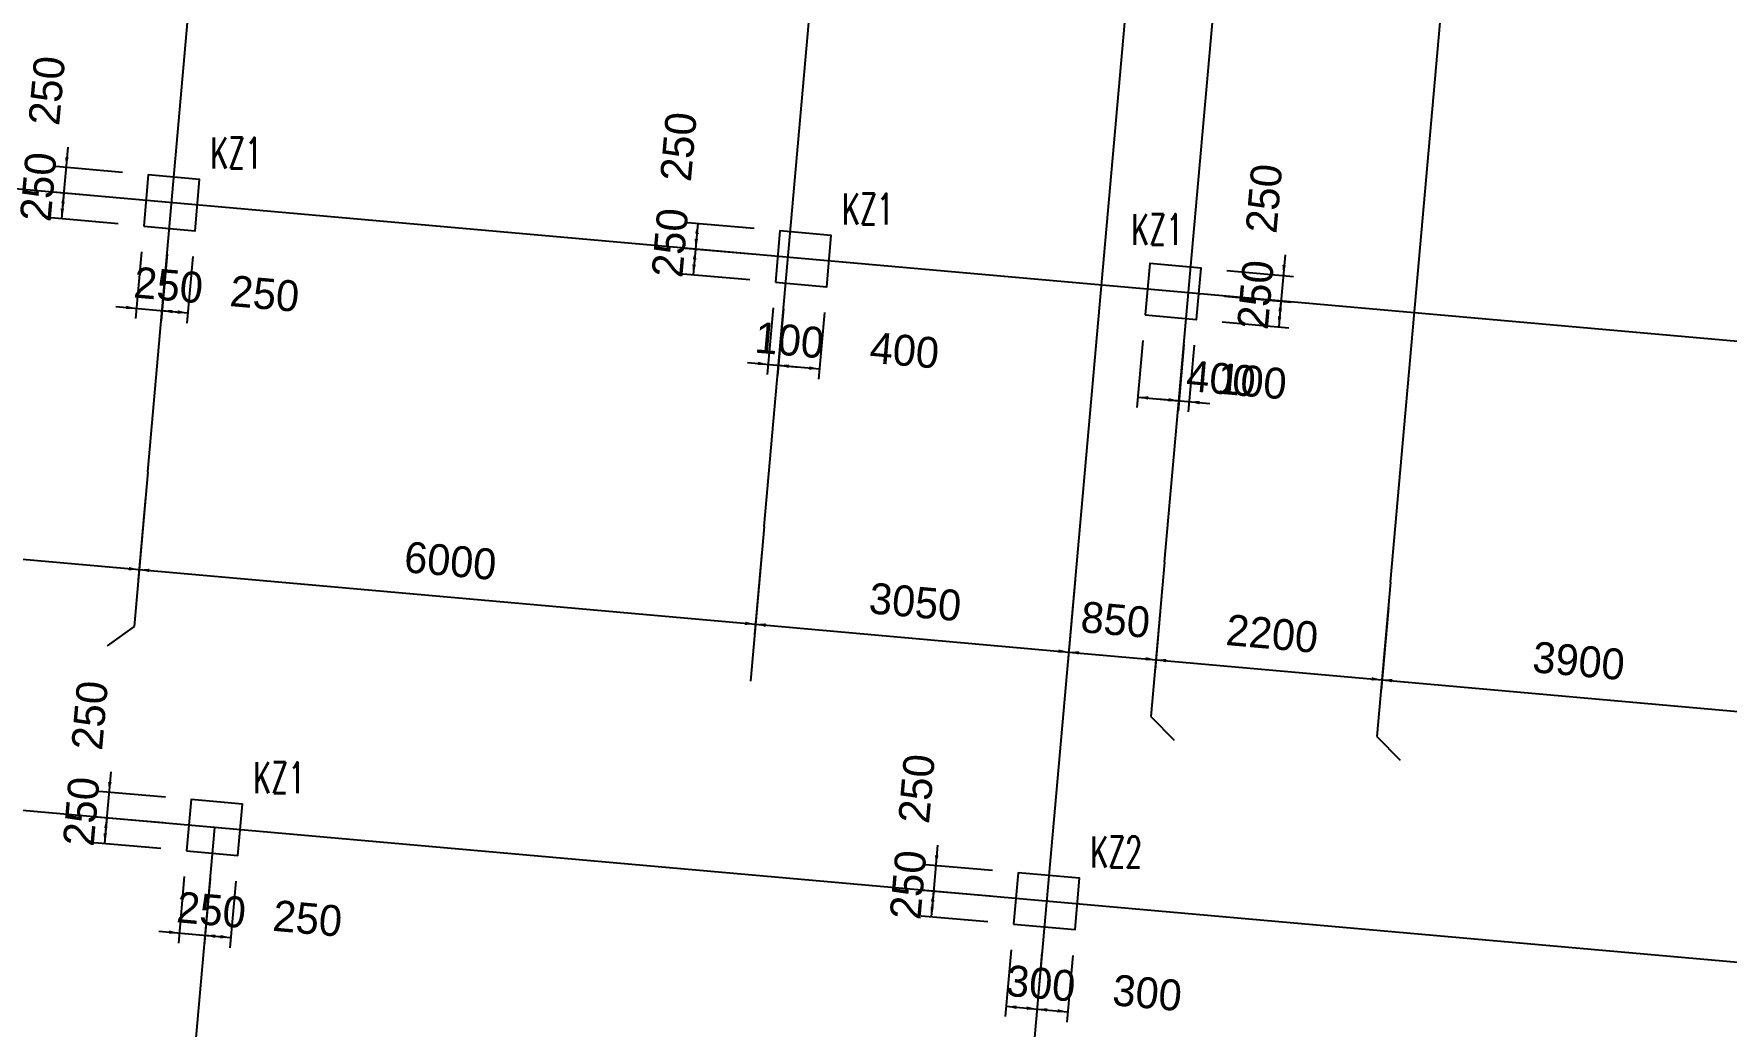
# Model space of a CAD drawing. Extents: x 387171 to 699106, y 11966 to 245688.
# Drawn here: x 622307 to 638718, y 49294 to 58921 of the extents above; entities that cross this region are included whole.
import ezdxf

# ---------------------------------------------------------------- set-up
doc = ezdxf.new("R2010")
doc.units = 0
doc.header["$LTSCALE"] = 100
doc.header["$MEASUREMENT"] = 0
for name, color, linetype in [('COLU', 7, 'Continuous'), ('DIM', 3, 'Continuous'), ('DOTE', 253, 'Continuous'), ('L-AXIS', 3, 'Continuous'), ('NUM', 7, 'Continuous')]:
    doc.layers.add(name, color=color, linetype=linetype)
doc.styles.add('hztxt', font='hztxt')
doc.styles.get("Standard").update_dxf_attribs({"font": 'standard'})
doc.dimstyles.get("Standard").update_dxf_attribs({"dimtxt": 300, "dimasz": 100, "dimexe": 100, "dimexo": 250, "dimgap": 100, "dimtad": 0, "dimtoh": 1, "dimdec": 0, "dimdsep": 46, "dimcen": 0.09, "dimclrt": 7, "dimadec": 0, "dimazin": 0, "dimtfac": 1, "dimtdec": 4, "dimtofl": 0, "dimtmove": 0, "dimatfit": 3, "dimfxl": 1, "dimtolj": 1, "dimtzin": 0, "dimarcsym": 0})

# ---------------------------------------------------------------- blocks, each defined once
blk = doc.blocks.new('*D2180')
at = {"layer": 'L-AXIS', "color": 0, "linetype": 'ByBlock', "lineweight": -2}
for p, q in [((493507, 53583), (493255, 50741)), ((493264, 50840), (658764, 36162)), ((659008, 38905), (658755, 36062))]:
    blk.add_line(p, q, dxfattribs=at)
for points in [[(493264, 50840), (493365, 50848), (493362, 50815)], [(658764, 36162), (658663, 36154), (658666, 36188)]]:
    blk.add_solid(points, dxfattribs=at)
at = {"layer": 'L-AXIS', "color": 7, "linetype": 'Continuous', "lineweight": -2, "insert": (576045, 43850), "char_height": 300, "width": 1101.67, "attachment_point": 5, "rotation": 354.9316, "style": 'hztxt'}
blk.add_mtext('166150', dxfattribs=at)
blk = doc.blocks.new('*D2257')
at = {"layer": 'L-AXIS', "color": 0, "linetype": 'ByBlock', "lineweight": -2}
for p, q in [((633250, 53548), (633180, 52750)), ((635442, 53353), (635371, 52555)), ((633189, 52849), (635380, 52655))]:
    blk.add_line(p, q, dxfattribs=at)
for points in [[(633189, 52849), (633290, 52857), (633287, 52824)], [(635380, 52655), (635279, 52647), (635282, 52680)]]:
    blk.add_solid(points, dxfattribs=at)
at = {"layer": 'L-AXIS', "color": 7, "linetype": 'Continuous', "lineweight": -2, "insert": (634315, 53101), "char_height": 300, "width": 780, "attachment_point": 5, "rotation": 354.9316, "style": 'hztxt'}
blk.add_mtext('2200', dxfattribs=at)
blk = doc.blocks.new('*D1511')
at = {"layer": 'L-AXIS', "color": 0, "linetype": 'ByBlock', "lineweight": -2}
for p, q in [((617413, 54952), (617342, 54154)), ((623389, 54422), (623318, 53624)), ((617351, 54254), (623327, 53724))]:
    blk.add_line(p, q, dxfattribs=at)
for points in [[(617351, 54254), (617452, 54262), (617449, 54229)], [(623327, 53724), (623226, 53716), (623229, 53749)]]:
    blk.add_solid(points, dxfattribs=at)
at = {"layer": 'L-AXIS', "color": 7, "linetype": 'Continuous', "lineweight": -2, "insert": (620370, 54338), "char_height": 300, "width": 770, "attachment_point": 5, "rotation": 354.9316, "style": 'hztxt'}
blk.add_mtext('6000', dxfattribs=at)
blk = doc.blocks.new('*D443')
at = {"layer": 'L-AXIS', "color": 0, "linetype": 'ByBlock', "lineweight": -2}
for p, q in [((623389, 54422), (623318, 53624)), ((629366, 53892), (629295, 53094)), ((623327, 53724), (629304, 53194))]:
    blk.add_line(p, q, dxfattribs=at)
for points in [[(623327, 53724), (623428, 53732), (623425, 53699)], [(629304, 53194), (629203, 53186), (629206, 53219)]]:
    blk.add_solid(points, dxfattribs=at)
at = {"layer": 'L-AXIS', "color": 7, "linetype": 'Continuous', "lineweight": -2, "insert": (626346, 53808), "char_height": 300, "width": 770, "attachment_point": 5, "rotation": 354.9316, "style": 'hztxt'}
blk.add_mtext('6000', dxfattribs=at)
blk = doc.blocks.new('*D690')
at = {"layer": 'L-AXIS', "color": 0, "linetype": 'ByBlock', "lineweight": -2}
for p, q in [((629366, 53892), (629295, 53094)), ((632404, 53623), (632333, 52825)), ((629304, 53194), (632342, 52924))]:
    blk.add_line(p, q, dxfattribs=at)
for points in [[(629304, 53194), (629405, 53202), (629402, 53168)], [(632342, 52924), (632241, 52917), (632244, 52950)]]:
    blk.add_solid(points, dxfattribs=at)
at = {"layer": 'L-AXIS', "color": 7, "linetype": 'Continuous', "lineweight": -2, "insert": (630854, 53408), "char_height": 300, "width": 780, "attachment_point": 5, "rotation": 354.9316, "style": 'hztxt'}
blk.add_mtext('3050', dxfattribs=at)
blk = doc.blocks.new('*D1242')
at = {"layer": 'L-AXIS', "color": 0, "linetype": 'ByBlock', "lineweight": -2}
for p, q in [((632404, 53623), (632333, 52825)), ((633250, 53548), (633180, 52750)), ((632342, 52924), (633189, 52849))]:
    blk.add_line(p, q, dxfattribs=at)
for points in [[(632342, 52924), (632443, 52932), (632440, 52899)], [(633189, 52849), (633087, 52842), (633090, 52875)]]:
    blk.add_solid(points, dxfattribs=at)
at = {"layer": 'L-AXIS', "color": 7, "linetype": 'Continuous', "lineweight": -2, "insert": (632796, 53236), "char_height": 300, "width": 566.67, "attachment_point": 5, "rotation": 354.9316, "style": 'hztxt'}
blk.add_mtext('850', dxfattribs=at)
blk = doc.blocks.new('*D4136')
at = {"layer": 'L-AXIS', "color": 0, "linetype": 'ByBlock', "lineweight": -2}
for p, q in [((635442, 53353), (635371, 52555)), ((639327, 53009), (639256, 52211)), ((635380, 52655), (639265, 52310))]:
    blk.add_line(p, q, dxfattribs=at)
for points in [[(635380, 52655), (635481, 52663), (635478, 52630)], [(639265, 52310), (639164, 52303), (639167, 52336)]]:
    blk.add_solid(points, dxfattribs=at)
at = {"layer": 'L-AXIS', "color": 7, "linetype": 'Continuous', "lineweight": -2, "insert": (637288, 52837), "char_height": 300, "width": 775, "attachment_point": 5, "rotation": 354.9316, "style": 'hztxt'}
blk.add_mtext('3900', dxfattribs=at)
blk = doc.blocks.new('*D356')
at = {"layer": 'DIM', "color": 0, "linetype": 'ByBlock', "lineweight": -2}
for p, q in [((631071, 51051), (631014, 50404)), ((631602, 50804), (630954, 50861)), ((631580, 50555), (630932, 50612))]:
    blk.add_line(p, q, dxfattribs=at)
for points in [[(631054, 50852), (631046, 50953), (631079, 50950)], [(631032, 50603), (631039, 50502), (631006, 50505)]]:
    blk.add_solid(points, dxfattribs=at)
at = {"layer": 'DIM', "color": 7, "linetype": 'Continuous', "lineweight": -2, "insert": (630869, 51598), "char_height": 300, "width": 566.67, "attachment_point": 5, "rotation": 84.9316, "style": 'hztxt'}
blk.add_mtext('250', dxfattribs=at)
blk = doc.blocks.new('*D602')
at = {"layer": 'DIM', "color": 0, "linetype": 'ByBlock', "lineweight": -2}
for p, q in [((631580, 50555), (630932, 50612)), ((631032, 50603), (631010, 50354)), ((631557, 50306), (630910, 50363))]:
    blk.add_line(p, q, dxfattribs=at)
for points in [[(631032, 50603), (631039, 50502), (631006, 50505)], [(631010, 50354), (631002, 50455), (631035, 50452)]]:
    blk.add_solid(points, dxfattribs=at)
at = {"layer": 'DIM', "color": 7, "linetype": 'Continuous', "lineweight": -2, "insert": (630786, 50665), "char_height": 300, "width": 566.67, "attachment_point": 5, "rotation": 84.9316, "style": 'hztxt'}
blk.add_mtext('250', dxfattribs=at)
blk = doc.blocks.new('*D823')
at = {"layer": 'DIM', "color": 0, "linetype": 'ByBlock', "lineweight": -2}
for p, q in [((631784, 50034), (631727, 49387)), ((632083, 50008), (632026, 49361)), ((631736, 49487), (632035, 49460))]:
    blk.add_line(p, q, dxfattribs=at)
for points in [[(631736, 49487), (631837, 49494), (631834, 49461)], [(632035, 49460), (631934, 49452), (631936, 49486)]]:
    blk.add_solid(points, dxfattribs=at)
at = {"layer": 'DIM', "color": 7, "linetype": 'Continuous', "lineweight": -2, "insert": (632072, 49708), "char_height": 300, "width": 566.67, "attachment_point": 5, "rotation": 354.9316, "style": 'hztxt'}
blk.add_mtext('300', dxfattribs=at)
blk = doc.blocks.new('*D795')
at = {"layer": 'DIM', "color": 0, "linetype": 'ByBlock', "lineweight": -2}
for p, q in [((632083, 50008), (632026, 49361)), ((632382, 49981), (632325, 49334)), ((632035, 49460), (632333, 49434))]:
    blk.add_line(p, q, dxfattribs=at)
for points in [[(632035, 49460), (632136, 49468), (632133, 49435)], [(632333, 49434), (632232, 49426), (632235, 49459)]]:
    blk.add_solid(points, dxfattribs=at)
at = {"layer": 'DIM', "color": 7, "linetype": 'Continuous', "lineweight": -2, "insert": (633104, 49616), "char_height": 300, "width": 566.67, "attachment_point": 5, "rotation": 354.9316, "style": 'hztxt'}
blk.add_mtext('300', dxfattribs=at)
blk = doc.blocks.new('*D610')
at = {"layer": 'DIM', "color": 0, "linetype": 'ByBlock', "lineweight": -2}
for p, q in [((629293, 57032), (628645, 57089)), ((628745, 57081), (628723, 56832)), ((629271, 56783), (628623, 56840))]:
    blk.add_line(p, q, dxfattribs=at)
for points in [[(628745, 57081), (628753, 56979), (628720, 56982)], [(628723, 56832), (628715, 56933), (628748, 56930)]]:
    blk.add_solid(points, dxfattribs=at)
at = {"layer": 'DIM', "color": 7, "linetype": 'Continuous', "lineweight": -2, "insert": (628560, 57826), "char_height": 300, "width": 566.67, "attachment_point": 5, "rotation": 84.9316, "style": 'hztxt'}
blk.add_mtext('250', dxfattribs=at)
blk = doc.blocks.new('*D3066')
at = {"layer": 'DIM', "color": 0, "linetype": 'ByBlock', "lineweight": -2}
for p, q in [((629271, 56783), (628623, 56840)), ((628723, 56832), (628701, 56583)), ((629249, 56534), (628601, 56591))]:
    blk.add_line(p, q, dxfattribs=at)
for points in [[(628723, 56832), (628731, 56730), (628697, 56733)], [(628701, 56583), (628693, 56684), (628726, 56681)]]:
    blk.add_solid(points, dxfattribs=at)
at = {"layer": 'DIM', "color": 7, "linetype": 'Continuous', "lineweight": -2, "insert": (628477, 56894), "char_height": 300, "width": 566.67, "attachment_point": 5, "rotation": 84.9316, "style": 'hztxt'}
blk.add_mtext('250', dxfattribs=at)
blk = doc.blocks.new('*D3288')
at = {"layer": 'DIM', "color": 0, "linetype": 'ByBlock', "lineweight": -2}
for p, q in [((629476, 56263), (629418, 55615)), ((629575, 56254), (629518, 55607)), ((629228, 55733), (629726, 55688))]:
    blk.add_line(p, q, dxfattribs=at)
for points in [[(629427, 55715), (629326, 55707), (629329, 55740)], [(629527, 55706), (629628, 55714), (629625, 55681)]]:
    blk.add_solid(points, dxfattribs=at)
at = {"layer": 'DIM', "color": 7, "linetype": 'Continuous', "lineweight": -2, "insert": (629635, 55948), "char_height": 300, "width": 476.67, "attachment_point": 5, "rotation": 354.9316, "style": 'hztxt'}
blk.add_mtext('100', dxfattribs=at)
blk = doc.blocks.new('*D3762')
at = {"layer": 'DIM', "color": 0, "linetype": 'ByBlock', "lineweight": -2}
for p, q in [((629575, 56254), (629518, 55607)), ((629974, 56219), (629916, 55571)), ((629527, 55706), (629925, 55671))]:
    blk.add_line(p, q, dxfattribs=at)
for points in [[(629527, 55706), (629628, 55714), (629625, 55681)], [(629925, 55671), (629824, 55663), (629827, 55696)]]:
    blk.add_solid(points, dxfattribs=at)
at = {"layer": 'DIM', "color": 7, "linetype": 'Continuous', "lineweight": -2, "insert": (630750, 55849), "char_height": 300, "width": 576.67, "attachment_point": 5, "rotation": 354.9316, "style": 'hztxt'}
blk.add_mtext('400', dxfattribs=at)
blk = doc.blocks.new('*D3996')
at = {"layer": 'DIM', "color": 0, "linetype": 'ByBlock', "lineweight": -2}
for p, q in [((622637, 57823), (622579, 57176)), ((623167, 57575), (622519, 57633)), ((623145, 57326), (622497, 57384))]:
    blk.add_line(p, q, dxfattribs=at)
for points in [[(622619, 57624), (622611, 57725), (622644, 57722)], [(622597, 57375), (622605, 57274), (622572, 57277)]]:
    blk.add_solid(points, dxfattribs=at)
at = {"layer": 'DIM', "color": 7, "linetype": 'Continuous', "lineweight": -2, "insert": (622434, 58370), "char_height": 300, "width": 566.67, "attachment_point": 5, "rotation": 84.9316, "style": 'hztxt'}
blk.add_mtext('250', dxfattribs=at)
blk = doc.blocks.new('*D2089')
at = {"layer": 'DIM', "color": 0, "linetype": 'ByBlock', "lineweight": -2}
for p, q in [((623145, 57326), (622497, 57384)), ((622597, 57375), (622575, 57126)), ((623123, 57077), (622475, 57135))]:
    blk.add_line(p, q, dxfattribs=at)
for points in [[(622597, 57375), (622605, 57274), (622572, 57277)], [(622575, 57126), (622567, 57227), (622600, 57224)]]:
    blk.add_solid(points, dxfattribs=at)
at = {"layer": 'DIM', "color": 7, "linetype": 'Continuous', "lineweight": -2, "insert": (622351, 57437), "char_height": 300, "width": 566.67, "attachment_point": 5, "rotation": 84.9316, "style": 'hztxt'}
blk.add_mtext('250', dxfattribs=at)
blk = doc.blocks.new('*D2062')
at = {"layer": 'DIM', "color": 0, "linetype": 'ByBlock', "lineweight": -2}
for p, q in [((623350, 56806), (623292, 56159)), ((623599, 56784), (623541, 56137)), ((623102, 56276), (623749, 56219))]:
    blk.add_line(p, q, dxfattribs=at)
for points in [[(623301, 56258), (623200, 56251), (623203, 56284)], [(623550, 56236), (623651, 56244), (623648, 56211)]]:
    blk.add_solid(points, dxfattribs=at)
at = {"layer": 'DIM', "color": 7, "linetype": 'Continuous', "lineweight": -2, "insert": (623612, 56482), "char_height": 300, "width": 566.67, "attachment_point": 5, "rotation": 354.9316, "style": 'hztxt'}
blk.add_mtext('250', dxfattribs=at)
blk = doc.blocks.new('*D2277')
at = {"layer": 'DIM', "color": 0, "linetype": 'ByBlock', "lineweight": -2}
for p, q in [((623599, 56784), (623541, 56137)), ((623848, 56762), (623790, 56115)), ((623550, 56236), (623799, 56214))]:
    blk.add_line(p, q, dxfattribs=at)
for points in [[(623550, 56236), (623651, 56244), (623648, 56211)], [(623799, 56214), (623698, 56206), (623701, 56240)]]:
    blk.add_solid(points, dxfattribs=at)
at = {"layer": 'DIM', "color": 7, "linetype": 'Continuous', "lineweight": -2, "insert": (624545, 56399), "char_height": 300, "width": 566.67, "attachment_point": 5, "rotation": 354.9316, "style": 'hztxt'}
blk.add_mtext('250', dxfattribs=at)
blk = doc.blocks.new('*D2494')
at = {"layer": 'DIM', "color": 0, "linetype": 'ByBlock', "lineweight": -2}
for p, q in [((633875, 56626), (634522, 56568)), ((634440, 56776), (634383, 56129)), ((633853, 56377), (634500, 56319))]:
    blk.add_line(p, q, dxfattribs=at)
for points in [[(634423, 56577), (634415, 56678), (634448, 56675)], [(634401, 56328), (634408, 56227), (634375, 56230)]]:
    blk.add_solid(points, dxfattribs=at)
at = {"layer": 'DIM', "color": 7, "linetype": 'Continuous', "lineweight": -2, "insert": (634238, 57323), "char_height": 300, "width": 566.67, "attachment_point": 5, "rotation": 84.9316, "style": 'hztxt'}
blk.add_mtext('250', dxfattribs=at)
blk = doc.blocks.new('*D2994')
at = {"layer": 'DIM', "color": 0, "linetype": 'ByBlock', "lineweight": -2}
for p, q in [((633853, 56377), (634500, 56319)), ((634401, 56328), (634379, 56079)), ((633831, 56128), (634478, 56070))]:
    blk.add_line(p, q, dxfattribs=at)
for points in [[(634401, 56328), (634408, 56227), (634375, 56230)], [(634379, 56079), (634371, 56180), (634404, 56177)]]:
    blk.add_solid(points, dxfattribs=at)
at = {"layer": 'DIM', "color": 7, "linetype": 'Continuous', "lineweight": -2, "insert": (634155, 56390), "char_height": 300, "width": 566.67, "attachment_point": 5, "rotation": 84.9316, "style": 'hztxt'}
blk.add_mtext('250', dxfattribs=at)
blk = doc.blocks.new('*D1000')
at = {"layer": 'DIM', "color": 0, "linetype": 'ByBlock', "lineweight": -2}
for p, q in [((633062, 55945), (633004, 55297)), ((633460, 55909), (633403, 55262)), ((633013, 55397), (633411, 55362))]:
    blk.add_line(p, q, dxfattribs=at)
for points in [[(633013, 55397), (633114, 55405), (633111, 55372)], [(633411, 55362), (633310, 55354), (633313, 55387)]]:
    blk.add_solid(points, dxfattribs=at)
at = {"layer": 'DIM', "color": 7, "linetype": 'Continuous', "lineweight": -2, "insert": (633820, 55576), "char_height": 300, "width": 576.67, "attachment_point": 5, "rotation": 354.9316, "style": 'hztxt'}
blk.add_mtext('400', dxfattribs=at)
blk = doc.blocks.new('*D1248')
at = {"layer": 'DIM', "color": 0, "linetype": 'ByBlock', "lineweight": -2}
for p, q in [((633460, 55909), (633403, 55262)), ((633560, 55901), (633502, 55253)), ((633212, 55379), (633710, 55335))]:
    blk.add_line(p, q, dxfattribs=at)
for points in [[(633411, 55362), (633310, 55354), (633313, 55387)], [(633511, 55353), (633612, 55361), (633609, 55327)]]:
    blk.add_solid(points, dxfattribs=at)
at = {"layer": 'DIM', "color": 7, "linetype": 'Continuous', "lineweight": -2, "insert": (634121, 55550), "char_height": 300, "width": 476.67, "attachment_point": 5, "rotation": 354.9316, "style": 'hztxt'}
blk.add_mtext('100', dxfattribs=at)
blk = doc.blocks.new('*D1603')
at = {"layer": 'DIM', "color": 0, "linetype": 'ByBlock', "lineweight": -2}
for p, q in [((623053, 51763), (622995, 51115)), ((623583, 51515), (622936, 51572)), ((623561, 51266), (622914, 51323))]:
    blk.add_line(p, q, dxfattribs=at)
for points in [[(623035, 51563), (623027, 51664), (623061, 51662)], [(623013, 51314), (623021, 51213), (622988, 51216)]]:
    blk.add_solid(points, dxfattribs=at)
at = {"layer": 'DIM', "color": 7, "linetype": 'Continuous', "lineweight": -2, "insert": (622850, 52309), "char_height": 300, "width": 566.67, "attachment_point": 5, "rotation": 84.9316, "style": 'hztxt'}
blk.add_mtext('250', dxfattribs=at)
blk = doc.blocks.new('*D1829')
at = {"layer": 'DIM', "color": 0, "linetype": 'ByBlock', "lineweight": -2}
for p, q in [((623561, 51266), (622914, 51323)), ((623013, 51314), (622991, 51065)), ((623539, 51017), (622891, 51074))]:
    blk.add_line(p, q, dxfattribs=at)
for points in [[(623013, 51314), (623021, 51213), (622988, 51216)], [(622991, 51065), (622983, 51166), (623016, 51164)]]:
    blk.add_solid(points, dxfattribs=at)
at = {"layer": 'DIM', "color": 7, "linetype": 'Continuous', "lineweight": -2, "insert": (622768, 51377), "char_height": 300, "width": 566.67, "attachment_point": 5, "rotation": 84.9316, "style": 'hztxt'}
blk.add_mtext('250', dxfattribs=at)
blk = doc.blocks.new('*D2098')
at = {"layer": 'DIM', "color": 0, "linetype": 'ByBlock', "lineweight": -2}
for p, q in [((623766, 50746), (623708, 50098)), ((624015, 50724), (623957, 50076)), ((623518, 50215), (624166, 50158))]:
    blk.add_line(p, q, dxfattribs=at)
for points in [[(623717, 50198), (623616, 50190), (623619, 50223)], [(623966, 50176), (624067, 50183), (624064, 50150)]]:
    blk.add_solid(points, dxfattribs=at)
at = {"layer": 'DIM', "color": 7, "linetype": 'Continuous', "lineweight": -2, "insert": (624028, 50421), "char_height": 300, "width": 566.67, "attachment_point": 5, "rotation": 354.9316, "style": 'hztxt'}
blk.add_mtext('250', dxfattribs=at)
blk = doc.blocks.new('*D2560')
at = {"layer": 'DIM', "color": 0, "linetype": 'ByBlock', "lineweight": -2}
for p, q in [((624015, 50724), (623957, 50076)), ((624264, 50701), (624206, 50054)), ((623966, 50176), (624215, 50154))]:
    blk.add_line(p, q, dxfattribs=at)
for points in [[(623966, 50176), (624067, 50183), (624064, 50150)], [(624215, 50154), (624114, 50146), (624117, 50179)]]:
    blk.add_solid(points, dxfattribs=at)
at = {"layer": 'DIM', "color": 7, "linetype": 'Continuous', "lineweight": -2, "insert": (624961, 50338), "char_height": 300, "width": 566.67, "attachment_point": 5, "rotation": 354.9316, "style": 'hztxt'}
blk.add_mtext('250', dxfattribs=at)

msp = doc.modelspace()

# ---------------------------------------------------------------- linework, layer by layer
at = {"layer": 'COLU'}
for points in [[(623371.7, 57055.2), (623869.8, 57011), (623913.9, 57509), (623415.9, 57553.2)], [(629497.7, 56511.8), (629995.7, 56467.7), (630039.9, 56965.7), (629541.8, 57009.9)], [(633083.6, 56193.8), (633581.6, 56149.6), (633625.8, 56647.7), (633127.8, 56691.8)], [(623787.9, 50994.7), (624286, 50950.5), (624330.2, 51448.6), (623832.1, 51492.7)], [(631806.5, 50283.5), (632404.1, 50230.5), (632448.3, 50728.6), (631850.6, 50781.6)]]:
    msp.add_lwpolyline(points, close=True, dxfattribs=at)
at = {"layer": 'DOTE'}
for p, q in [((636774.3, 102900.4), (631338.3, 41609.5)), ((662839, 53805.8), (502916.7, 67989.4)), ((623411.3, 54671.4), (624530.7, 67292.8)), ((629387.8, 54141.3), (630348.2, 64969.8)), ((633272.6, 53796.8), (634233, 64625.2)), ((635464, 53602.4), (636424.4, 64430.9)), ((662308.9, 47829.2), (489036.8, 63196.9)), ((624059.1, 51221.6), (623270, 42325.1))]:
    msp.add_line(p, q, dxfattribs=at)
at = {"layer": 'L-AXIS'}
for p, q in [((623411.3, 54671.4), (623278.4, 53172.7)), ((629387.8, 54141.3), (629254.9, 52642.6)), ((633272.6, 53796.8), (633139.7, 52298.1)), ((635464, 53602.4), (635331.1, 52103.7)), ((623278.4, 53172.7), (623016.4, 52985.6)), ((633139.7, 52298.1), (633364.6, 52067.8)), ((635331.1, 52103.7), (635556, 51873.4))]:
    msp.add_line(p, q, dxfattribs=at)

# ---------------------------------------------------------------- texts
at = {"layer": 'NUM', "color": 200, "width": 0.7}
for s, p in [('KZ1', (624020, 57615.1)), ('KZ1', (630146, 57071.8)), ('KZ1', (632950.4, 56873.2)), ('KZ1', (624436.2, 51554.6)), ('KZ2', (632554.4, 50834.6))]:
    msp.add_text(s, height=300, dxfattribs=at).set_placement(p)

# ---------------------------------------------------------------- dimensions: what is measured, and where the dimension line sits
at = {"layer": 'DIM', "color": 200}
for p1, p2, distance, picture, middle in [((623415.9, 57553.2), (623393.8, 57304.2), -800, '*D3996', (622389.3, 57863.2)), ((629541.8, 57009.9), (629519.8, 56760.9), -800, '*D610', (628515.2, 57319.9)), ((623393.8, 57304.2), (623371.7, 57055.2), -800, '*D2089', (622306.6, 56930.7)), ((633625.8, 56647.7), (633603.7, 56398.7), 800, '*D2494', (634192.9, 56816.3)), ((629519.8, 56760.9), (629497.7, 56511.8), -800, '*D3066', (628432.5, 56387.4)), ((623371.7, 57055.2), (623620.7, 57033.1), -800, '*D2062', (623105.9, 56526.6)), ((623620.7, 57033.1), (623869.8, 57011), -800, '*D2277', (624038.4, 56443.9)), ((633603.7, 56398.7), (633581.6, 56149.6), 800, '*D2994', (634110.2, 55883.8)), ((629497.7, 56511.8), (629597.3, 56503), -800, '*D3288', (629248, 55981.8)), ((629597.3, 56503), (629995.7, 56467.7), -800, '*D3762', (630164.4, 55900.6)), ((633083.6, 56193.8), (633482, 56158.5), -800, '*D1000', (633234.2, 55628.3)), ((633482, 56158.5), (633581.6, 56149.6), -800, '*D1248', (633734.2, 55583.9)), ((623832.1, 51492.7), (623810, 51243.7), -800, '*D1603', (622805.5, 51802.7)), ((631850.6, 50781.6), (631828.6, 50532.5), -800, '*D356', (630824, 51091.5)), ((623810, 51243.7), (623787.9, 50994.7), -800, '*D1829', (622722.8, 50870.2)), ((623787.9, 50994.7), (624037, 50972.6), -800, '*D2098', (623522.1, 50466.1)), ((624037, 50972.6), (624286, 50950.5), -800, '*D2560', (624454.6, 50383.4)), ((631828.6, 50532.5), (631806.5, 50283.5), -800, '*D602', (630741.3, 50159.1)), ((631806.5, 50283.5), (632105.3, 50257), -800, '*D823', (631540.7, 49754.9)), ((632105.3, 50257), (632404.1, 50230.5), -800, '*D795', (632572.8, 49663.4))]:
    dim = msp.add_aligned_dim(p1=p1, p2=p2, distance=distance, dimstyle='Standard', dxfattribs=at)
    dim.commit()
    dim.dimension.update_dxf_attribs({"geometry": picture, "text_midpoint": middle})
at = {"layer": 'L-AXIS'}
for base, p1, p2, picture, middle in [((623327.3, 53724), (617434.7, 55201.4), (623411.3, 54671.4), '*D1511', (620369.9, 54337.6)), ((629303.8, 53193.9), (623411.3, 54671.4), (629387.8, 54141.3), '*D443', (626346.4, 53807.6)), ((632341.9, 52924.5), (629387.8, 54141.3), (632425.9, 53871.9), '*D690', (630853.8, 53407.8)), ((658764.3, 36162.1), (493529.3, 53831.9), (659029.6, 39153.6), '*D2180', (576045.1, 43849.9)), ((633188.5, 52849.4), (632425.9, 53871.9), (633272.6, 53796.8), '*D1242', (632796.1, 53235.5)), ((635379.9, 52655), (633272.6, 53796.8), (635464, 53602.4), '*D2257', (634315.2, 53100.8)), ((639264.7, 52310.5), (635464, 53602.4), (639348.7, 53257.9), '*D4136', (637288.1, 52837.2))]:
    dim = msp.add_linear_dim(base=base, p1=p1, p2=p2, angle=354.93165, dimstyle='Standard', dxfattribs=at)
    dim.commit()
    dim.dimension.update_dxf_attribs({"geometry": picture, "text_midpoint": middle})

doc.saveas('drawing.dxf')
